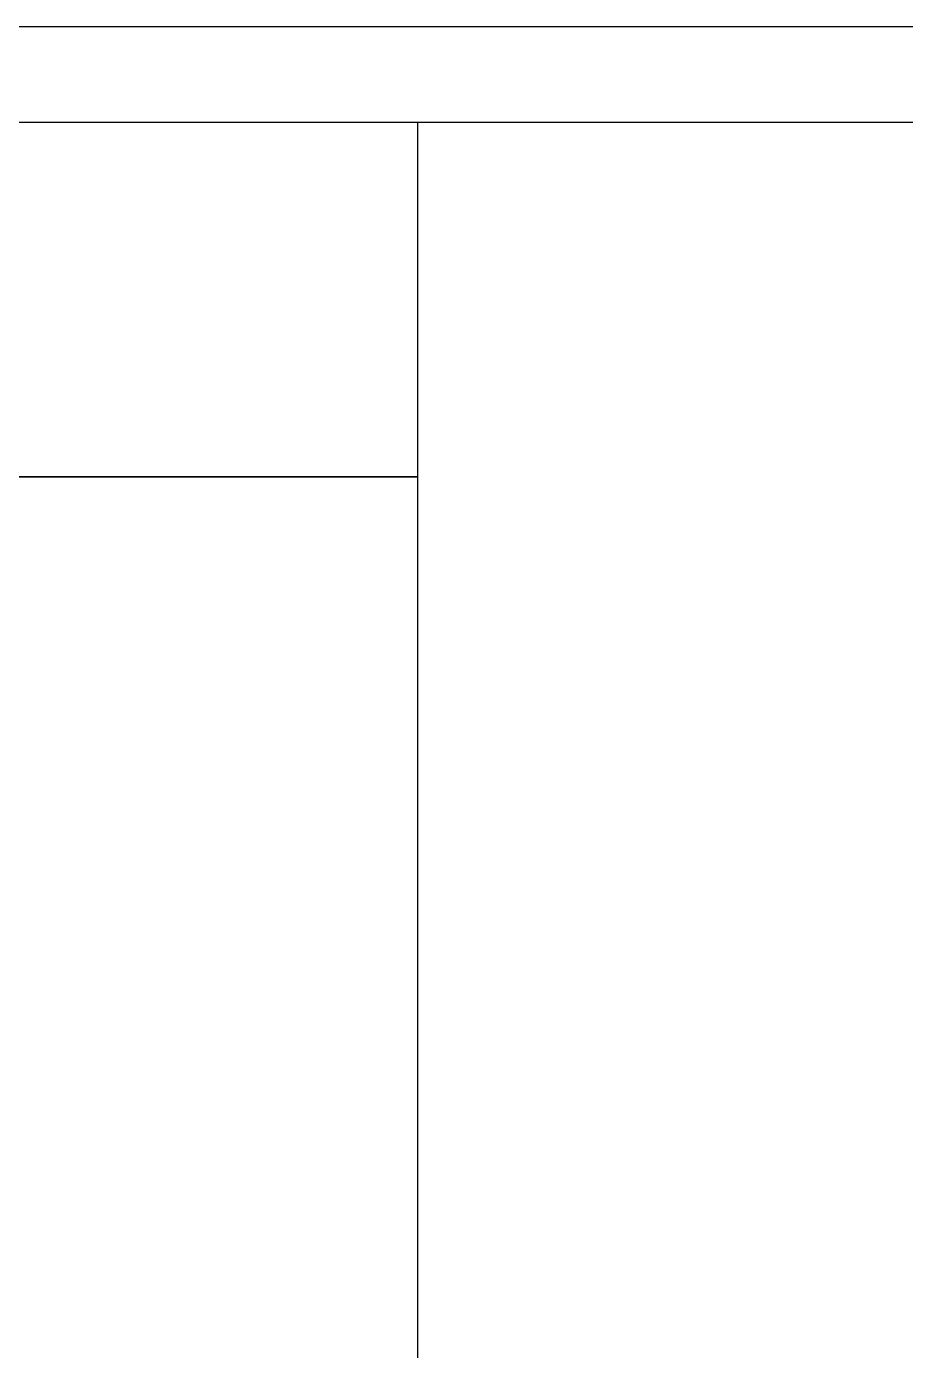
# Model space of a CAD drawing. Header units: millimetres. Extents: x 4862 to 20554, y 7569 to 11262.
# Drawn here: x 8718.8 to 8781.6, y 8355.8 to 8450.4 of the extents above; entities that cross this region are included whole.
import ezdxf

# ---------------------------------------------------------------- set-up
doc = ezdxf.new("R2010")
doc.units = ezdxf.units.MM

# ---------------------------------------------------------------- blocks, each defined once
blk = doc.blocks.new('A$C398a0407')
for p, q in [((8133.99, 64), (8133.99, 6784)), ((443.23, 6546.91), (8133.99, 6546.91))]:
    blk.add_line(p, q)
for points in [[(9632, 0), (0, 0), (0, 6848), (9632, 6848)], [(9568, 64), (64, 64), (64, 6784), (9568, 6784)]]:
    blk.add_lwpolyline(points, close=True)
blk = doc.blocks.new('A$Caecb7373')
at = {"color": 1}
blk.add_lwpolyline([(0, 821.76), (1155.84, 821.76), (1155.84, 0), (0, 0)], close=True, dxfattribs=at)

msp = doc.modelspace()

# ---------------------------------------------------------------- linework, layer by layer
msp.add_lwpolyline([(7925.192, 8354.146), (8746.744, 8354.146), (8746.744, 8418.191), (7925.192, 8418.191)], close=True)

# ---------------------------------------------------------------- block references
at = {"xscale": 0.1068232839997459, "yscale": 0.1068232839997459, "zscale": 0.1068232839997459}
msp.add_blockref('A$C398a0407', (7877.845, 7718.828), dxfattribs=at)
at = {"color": 1, "xscale": 0.8901940333312022, "yscale": 0.8901940333312022, "zscale": 0.8901940333312022}
msp.add_blockref('A$Caecb7373', (7877.845, 7718.828), dxfattribs=at)

doc.saveas('drawing.dxf')
